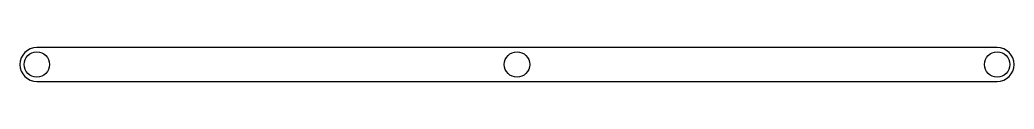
# Model space of a CAD drawing. Header units: millimetres. Extents: x -302 to -8, y -73 to -63.
import ezdxf

# ---------------------------------------------------------------- set-up
doc = ezdxf.new("R2010")
doc.units = ezdxf.units.MM
doc.layers.get('0').update_dxf_attribs({"linetype": 'CONTINUOUS'})

msp = doc.modelspace()

# ---------------------------------------------------------------- linework, layer by layer
for p, q in [((-13, -63.2), (-296.56, -63.2)), ((-296.56, -73.2), (-13, -73.2))]:
    msp.add_line(p, q)
for centre in [(-296.56, -68.2), (-154.78, -68.2), (-13, -68.2)]:
    msp.add_circle(centre, 3.75)
for centre, start, end in [((-296.56, -68.2), 90, 270), ((-13, -68.2), -90, 90)]:
    msp.add_arc(centre, 5, start, end)

doc.saveas('drawing.dxf')
